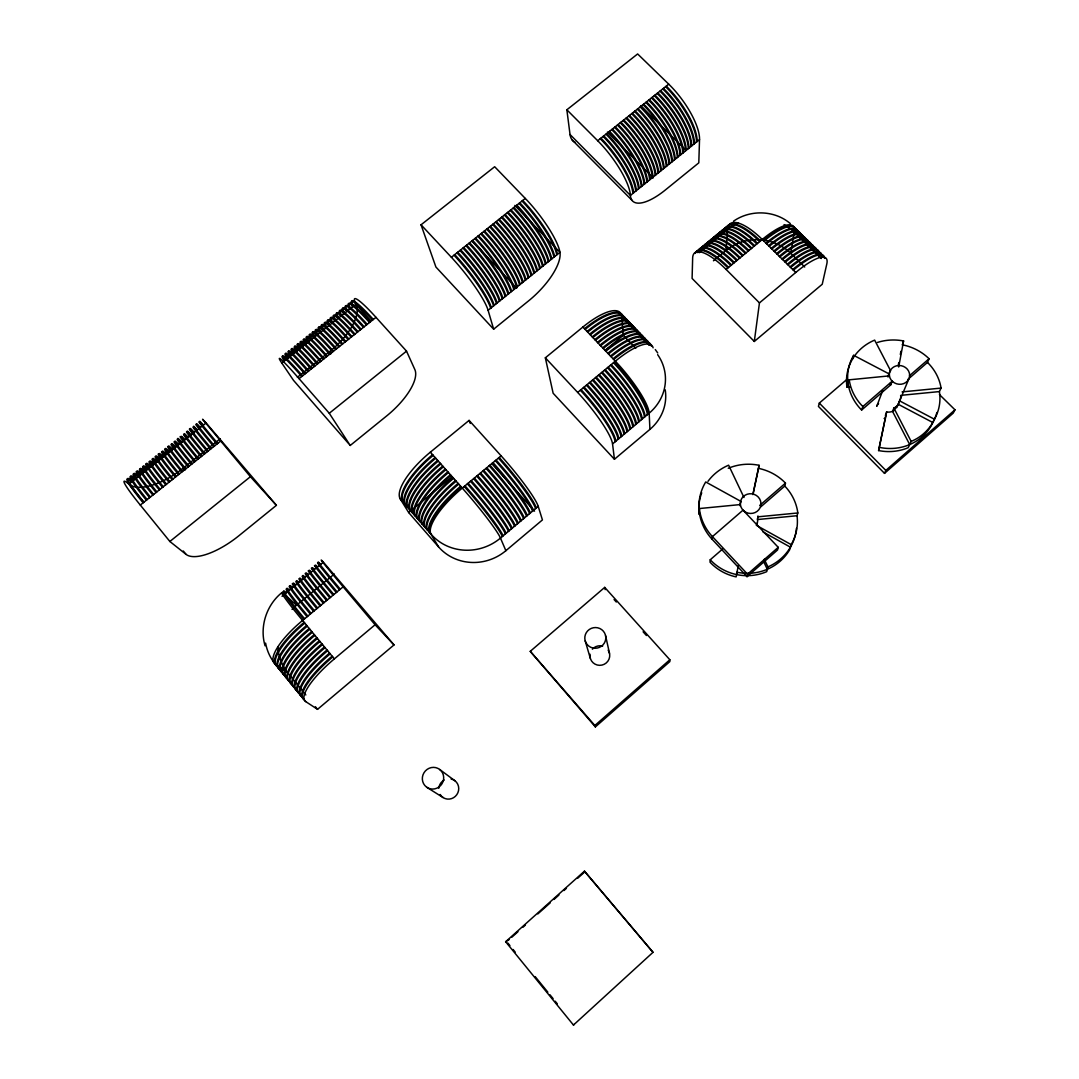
<?xml version="1.0" encoding="UTF-8"?>
<svg xmlns="http://www.w3.org/2000/svg" width="1079" height="1079" viewBox="0 0 1079 1079"><rect width="100%" height="100%" fill="white"/><g stroke="black" fill="none" stroke-linecap="round" stroke-linejoin="round"><path stroke-width="1.5" d="M699.529 139.569L698.801 162.848L665.406 189.931A47.112 17.237 -46.9 0 1 630.419 195.393L570.036 134.524L566.853 109.788L637.635 53.95L668.737 84.162A46.505 16.077 53.7 0 1 699.529 139.569L630.419 195.393A46.936 13.555 52.9 0 0 597.712 140.742L566.853 109.788M740.383 504.567L699.381 508.546L699.044 514.265A51.01 48.676 8.9 0 1 701.714 492.82M713.448 260.794L726.005 250.422L727.597 229.328A47.476 43.147 2.4 0 1 738.373 222.679M722.795 548.874L710.238 559.758L710.009 562.172A48.447 46.424 9.8 0 0 736.148 576.887L736.944 572.207A49.068 46.977 9.5 0 0 789.68 549.697L791.177 544.612A49.701 47.53 9.3 0 0 797.03 515.735L797.826 512.97A50.012 47.813 9.2 0 0 784.77 486.063L785.485 483.109A50.335 48.096 9.1 0 0 758.51 468.367L759.063 465.292A50.673 48.38 9 0 0 728.271 468.286M747.046 576.658L747.531 574.176L712.423 536.614L743.026 510.151L778.242 547.336L777.541 549.993L747.046 576.658L712.167 539.325L712.423 536.614A51.684 49.27 8.7 0 1 699.381 508.546M754.302 341.463L759.454 302.889L795.736 272.501A48.555 12.287 -45.4 0 1 826.797 263.977L822.238 284.249L754.302 341.463L692.098 278.436L692.651 258.11A47.651 14.62 50.9 0 1 726.086 269.426L759.454 302.889M804.705 267.012L790.691 253.228L794.252 232.174A47.476 43.147 2.4 0 0 784.055 224.607M794.023 233.523L794.252 232.174A48.177 13.582 -45.7 0 0 762.246 239.457L726.086 269.426M898.173 365.808L898.78 362.571M900.318 354.478L900.925 351.241M898.686 367.008L903.595 340.964A50.039 46.033 13.4 0 0 877.443 342.448M936.896 412.488A48.784 45.008 13.7 0 1 911.175 441.432L908.221 447.691A48.177 44.509 13.9 0 1 878.603 450.563L886.614 411.922A9.698 8.956 13.8 0 0 894.235 410.411M878.603 450.563L886.614 411.922M757.944 515.964A10.008 9.563 9.2 0 1 758.092 516.814L757.552 519.538L797.03 515.735M752.859 494.614L759.063 465.292M753.034 494.276L758.51 468.367M736.539 574.567L738.306 565.747M796.437 528.359A49.378 47.247 9.4 0 1 767.911 566.893L766.71 571.668A48.757 46.694 9.7 0 1 710.238 559.758M847.312 379.053L819.312 403.101L818.421 406.405L884.51 473.357L953.243 413.095L954.969 409.804L939.431 394.55M852.491 359.105L853.637 355.328L889.096 373.9A10.143 9.306 13.2 0 0 888.004 377.043M850.265 386.754L846.948 387.078L849.213 379.821L889.42 375.87M861.622 410.047L862.863 406.554L892.185 381.197L890.768 384.839L861.622 410.047A50.7 46.572 13.2 0 1 853.637 355.328M876.903 405.906L882.662 390.665M888.435 375.411L890.162 370.839M902.624 343.5L903.595 340.964M899.252 401.226A9.751 8.996 13.7 0 1 893.898 408.024L892.522 411.342L909.691 444.575M895.462 408.698L896.379 406.473M896.811 407.619L908.828 378.945M907.952 379.349L927.481 362.423L929.086 358.741A49.715 45.777 13.5 0 0 902.138 344.767M884.51 473.357L885.832 470.417L954.969 409.804M879.884 447.475A48.474 44.765 13.8 0 0 931.177 425.76L934.427 419.218A49.094 45.264 13.6 0 0 939.391 391.583L941.077 388.089A49.405 45.52 13.5 0 0 927.481 362.423M573.462 1025.05L653.011 952.312L584.454 871.171L505.646 941.738L573.462 1025.05L574.149 1024.484M281.781 592.695C266.419 605.103 259.392 626.805 265.07 645.795M509.261 939.512L505.646 941.738M511.743 937.287L517.96 931.73M522.924 927.279L525.406 925.054M537.828 913.926L550.263 902.799M553.986 899.468L558.949 895.017M563.926 890.566L566.408 888.341M577.589 878.319L585.047 871.643M595.365 726.909L594.853 725.493L669.843 659.755L604.712 587.381L530.248 651.338L595.365 726.909L669.87 661.562L669.843 659.755M747.531 574.176L778.242 547.336M759.724 505.417L785.485 483.109M909.435 375.762L929.086 358.741M760.601 506.995L784.77 486.063M265.596 643.097A51.239 47.975 -40.7 0 0 275.078 663.895L305.748 701.62L317.536 709.335L394.01 644.918L323.363 562.172L284.343 594.3A51.239 47.975 -40.7 0 0 282.037 596.309M505.876 550.695L542.427 519.916L538.219 506.375A49.094 5.8 50.1 0 0 501.142 455.864L469.095 420.392L430.359 452.168A48.973 16.333 -41.1 0 0 400.228 498.876L408.685 512.579L438.587 546.918A47.867 45.453 -23.3 0 0 505.876 550.695L500.467 538.07A49.351 4.222 50 0 0 462.271 488.086L430.359 452.168M649.329 345.24L621.706 316.511A47.989 15.699 -43.8 0 0 582.889 327.031L545.34 357.823L553.136 393.242L614.437 459.263L649.922 429.375A46.788 43.848 -6.3 0 0 665.217 389.789M500.467 538.07L538.219 506.375M614.437 459.263L612.548 443.928L649.167 413.176A48.245 45.048 -6.2 0 0 657.65 354.654M305.748 701.62A51.752 13.852 -39.2 0 1 334.355 658.891L375.087 624.768L394.01 644.918M323.363 562.172A50.12 0.715 49.6 0 0 343.135 586.828L302.565 620.452A51.333 15.308 -38.8 0 0 275.078 663.895L287.742 672.743L305.829 694.957M501.142 455.864L462.271 488.086A49.364 14.958 -41.3 0 0 431.034 534.199L438.587 546.918M612.548 443.928A48.609 8.861 50.4 0 0 577.683 392.432L615.354 361.195A48.366 14.364 -43.7 0 1 653.105 347.829M292.058 609.406A49.607 46.572 -41.3 0 1 296.55 605.225L334.301 574.041M408.685 512.579L452.182 476.635M605.09 350.311L623.284 335.286L621.706 316.511M699.219 252.688L727.597 229.328A47.409 15.996 51 0 1 762.246 239.457L795.736 272.501M276.413 505.323L238.945 535.697A50.133 19.368 -37.5 0 1 185.993 554.323L169.862 541.483L140.297 505.066A49.823 3.857 48.8 0 1 128.927 484.147L206.116 422.968L276.413 505.323L250.409 476.702L202.542 419.232L206.116 422.968M350.23 445.465L386.606 415.981A48.204 18.95 -40.8 0 0 414.822 369.504L406.527 351.147L375.991 317.347A48.312 5.368 50.9 0 0 355.962 304.211L281.781 363.003L293.515 380.361L350.23 445.465L329.27 413.27L299.045 378.635A48.798 2.414 50.2 0 0 281.781 363.003M493.642 329.189L528.656 300.812A47.26 18.222 -44.1 0 0 559.961 252.297A47.382 10.938 52.2 0 0 525.284 198.428L494.668 166.732L421.039 224.81L435.903 267.012L493.642 329.189L488.099 310.32A47.84 8.214 51.5 0 0 451.386 257.288L421.039 224.81M488.099 310.32L559.961 252.297L514.858 205.401M169.862 541.483L250.409 476.702M329.27 413.27L406.527 351.147M143.035 501.479L128.927 484.147A49.378 21.85 -36.5 0 0 183.093 468.273L220.264 438.681M297.386 377.286L329.621 351.619A47.476 21.405 -40.5 0 0 355.962 304.211L370.502 320.342M140.297 505.066L220.494 441.19M299.045 378.635L375.991 317.347M451.386 257.288L525.284 198.428M597.712 140.742L668.737 84.162M733.518 221.182C750.323 209.434 774.641 210.135 790.314 223.569M653.011 952.312L584.454 871.171M902.084 391.906L941.077 388.089M902.26 395.211L939.391 391.583M758.092 516.814L797.826 512.97M934.427 419.218L899.616 400.875A9.819 9.05 13.6 0 0 900.655 395.373M898.214 404.274L932.795 422.509M741.206 501.56L705.72 481.962A51.347 48.973 8.8 0 0 712.167 539.325M791.177 544.612L756.339 525.298A9.94 9.509 9.3 0 0 757.404 518.702M763.028 531.96L790.421 547.174M426.947 787.4L443.078 797.543M439.679 769.475A11.006 10.561 -56.4 0 1 436.928 788.169A11.006 10.561 -56.4 0 1 422.442 777.028A11.006 10.561 -56.4 0 1 439.679 769.475L454.933 780.764M296.55 605.225L284.343 594.3A50.389 2.428 49.5 0 0 302.565 620.452L334.355 658.891M794.252 232.174L820.66 257.975M640.899 105.904L685.799 150.075M607.437 132.07L653.308 177.86M572.207 140.027L632.119 200.451M819.312 403.101L885.832 470.417M623.284 335.286L635.774 348.328M582.889 327.031L615.354 361.195A48.366 10.345 50.5 0 1 649.167 413.176L649.207 414.228M472.454 241.224L516.733 288.174M545.34 357.823L577.683 392.432M491.754 463.592L534.55 511.149M614.072 599.546L616.311 602.028M643.097 631.795L646.442 635.518M329.621 351.619L331.388 353.602M400.228 498.876L431.034 534.199M530.248 651.338L594.853 725.493M343.135 586.828L375.087 624.768M183.093 468.273L184.819 470.35M315.405 706.718L317.536 709.335M507.831 943.033L509.935 945.622M513.091 949.493L515.196 952.083M535.197 976.643L547.835 992.167M549.939 994.757L553.095 998.628M555.199 1001.218L557.303 1003.807M183.282 550.991L185.993 554.323M655.277 349.556L657.731 352.954M890.634 370.812L874.651 340.114A50.362 46.303 13.3 0 0 846.948 387.078M893.898 408.024L911.175 441.432M743.997 497.527L728.622 465.184A51.01 48.676 8.9 0 0 707.959 481.355M764.296 559.273L767.911 566.893M763.73 561.727L767.304 569.294M469.095 420.392L470.282 423.44M585.209 640.913L590.348 658.392M605.548 635.585L609.514 653.348M604.712 587.381L605.144 589.633M649.167 413.176L649.922 429.375M890.768 384.839A10.143 9.306 13.2 0 1 889.635 383.504M862.863 406.554A51.023 46.842 13.2 0 1 849.213 379.821M886.156 415.348A9.63 8.902 13.8 0 1 885.293 415.213M885.481 418.639A9.576 8.848 13.9 0 1 884.133 418.477M876.782 406.19A9.576 8.848 13.9 0 1 878.549 403.573M739.897 505.714A10.264 9.792 8.8 0 1 740.787 502.342M757.08 523.099A9.873 9.455 9.4 0 1 756.972 524.785M608.165 650.165A9.913 9.765 -19.9 0 1 601.961 665.082A9.913 9.765 -19.9 0 1 590.051 654.238M592.371 649.207A9.913 9.765 -19.9 0 1 602.621 646.132M451.116 778.998A10.277 9.886 -58.4 0 1 456.781 794.71A10.277 9.886 -58.4 0 1 440.165 794.495M438.775 788.277A10.277 9.886 -58.4 0 1 444.184 780.05M340.303 589.174A50.147 0.823 49.6 0 1 320.652 564.411M339.494 589.835A50.147 0.863 49.6 0 1 319.87 565.045M337.08 591.845A50.16 0.971 49.6 0 1 317.536 566.974M336.27 592.519A50.173 0.998 49.6 0 1 316.767 567.608M333.843 594.529A50.187 1.106 49.6 0 1 314.421 569.537M333.033 595.203A50.187 1.133 49.6 0 1 313.652 570.171M330.606 597.213A50.2 1.241 49.6 0 1 311.318 572.099M329.796 597.887A50.214 1.268 49.6 0 1 310.536 572.733M327.369 599.897A50.227 1.376 49.6 0 1 308.189 574.662M326.559 600.571A50.227 1.403 49.6 0 1 307.421 575.309M324.118 602.581A50.241 1.511 49.6 0 1 305.074 577.238M323.309 603.255A50.254 1.551 49.6 0 1 304.291 577.872M320.881 605.279A50.268 1.645 49.6 0 1 301.945 579.801M320.058 605.953A50.268 1.686 49.6 0 1 301.176 580.448M317.631 607.963A50.295 1.78 49.6 0 1 298.829 582.377M316.821 608.637A50.295 1.821 49.6 0 1 298.047 583.024M314.38 610.66A50.308 1.929 49.5 0 1 295.7 584.953M313.557 611.334A50.322 1.956 49.5 0 1 294.918 585.6M311.116 613.358A50.335 2.064 49.5 0 1 292.571 587.529M310.307 614.032A50.335 2.091 49.5 0 1 291.789 588.176M307.866 616.055A50.349 2.198 49.5 0 1 289.428 590.105M307.056 616.729A50.362 2.239 49.5 0 1 288.646 590.752M304.602 618.766A50.376 2.333 49.5 0 1 286.299 592.695M303.792 619.44A50.376 2.374 49.5 0 1 285.517 593.342M287.742 672.743A49.607 46.572 -41.3 0 1 277.829 646.861M276.602 665.756A51.347 15.241 -38.8 0 1 304.143 622.354M277.209 666.512A51.36 15.2 -38.9 0 1 304.777 623.122M279.043 668.764A51.387 15.119 -38.9 0 1 306.665 625.415M279.65 669.506A51.387 15.093 -38.9 0 1 307.299 626.171M281.484 671.758A51.414 15.012 -38.9 0 1 309.201 628.464M282.091 672.514A51.428 14.971 -38.9 0 1 309.835 629.232M283.925 674.766A51.455 14.89 -38.9 0 1 311.723 631.525M284.532 675.521A51.455 14.863 -39 0 1 312.357 632.294M286.367 677.774A51.482 14.769 -39 0 1 314.259 634.6M286.987 678.529A51.495 14.742 -39 0 1 314.893 635.369M288.821 680.795A51.522 14.661 -39 0 1 316.808 637.662M289.428 681.55A51.522 14.634 -39 0 1 317.442 638.431M291.276 683.803A51.549 14.54 -39 0 1 319.344 640.737M291.883 684.558A51.563 14.513 -39.1 0 1 319.977 641.506M293.731 686.824A51.59 14.432 -39.1 0 1 321.893 643.812M294.338 687.593A51.59 14.405 -39.1 0 1 322.527 644.595M296.185 689.859A51.617 14.31 -39.1 0 1 324.442 646.901M296.806 690.614A51.63 14.283 -39.1 0 1 325.076 647.67M298.654 692.88A51.644 14.189 -39.1 0 1 326.991 649.99M299.274 693.649A51.657 14.162 -39.2 0 1 327.625 650.758M301.122 695.915A51.684 14.081 -39.2 0 1 329.554 653.078M301.742 696.683A51.698 14.04 -39.2 0 1 330.187 653.847M303.59 698.963A51.711 13.96 -39.2 0 1 332.103 656.18M304.211 699.718A51.725 13.933 -39.2 0 1 332.75 656.949M402.373 501.33A49 16.239 -41.2 0 1 432.585 454.664M402.993 502.032A49 16.212 -41.2 0 1 433.218 455.378M404.827 504.136A49.027 16.131 -41.2 0 1 435.12 457.523M405.434 504.837A49.041 16.104 -41.2 0 1 435.754 458.224M407.269 506.955A49.054 16.023 -41.2 0 1 437.656 460.382M407.889 507.656A49.068 15.996 -41.2 0 1 438.29 461.097M409.737 509.774A49.094 15.915 -41.2 0 1 440.192 463.242M410.344 510.475A49.094 15.888 -41.2 0 1 440.839 463.957M412.191 512.592A49.121 15.807 -41.2 0 1 442.741 466.101M412.798 513.294A49.135 15.78 -41.2 0 1 443.375 466.829M414.646 515.411A49.148 15.699 -41.2 0 1 445.29 468.974M415.267 516.113A49.162 15.672 -41.2 0 1 445.924 469.689M417.114 518.244A49.189 15.578 -41.2 0 1 447.839 471.847M417.735 518.945A49.189 15.551 -41.2 0 1 448.486 472.575M419.583 521.063A49.216 15.47 -41.2 0 1 450.402 474.733M420.203 521.777A49.229 15.443 -41.2 0 1 451.035 475.448M422.051 523.908A49.243 15.362 -41.2 0 1 452.964 477.606M422.671 524.61A49.256 15.335 -41.2 0 1 453.598 478.334M424.519 526.741A49.283 15.254 -41.3 0 1 455.527 480.492M425.139 527.456A49.283 15.227 -41.3 0 1 456.161 481.221M427.001 529.587A49.31 15.146 -41.3 0 1 458.089 483.379M427.621 530.288A49.324 15.106 -41.3 0 1 458.723 484.107M429.482 532.419A49.337 15.025 -41.3 0 1 460.652 486.278M430.103 533.134A49.351 14.998 -41.3 0 1 461.299 487.007M500.467 538.084A49.391 46.775 -22.9 0 1 431.02 534.186M464.213 486.467A49.337 4.303 50 0 1 502.369 536.479M464.995 485.82A49.337 4.343 50 0 1 503.124 535.845M467.342 483.878A49.324 4.437 50 0 1 505.39 533.93M468.124 483.23A49.31 4.464 50 0 1 506.159 533.296M470.457 481.288A49.297 4.559 50 0 1 508.425 531.394M471.24 480.654A49.297 4.586 50 0 1 509.18 530.747M473.587 478.712A49.283 4.694 50 0 1 511.459 528.845M474.355 478.064A49.27 4.721 50 0 1 512.215 528.211M476.702 476.122A49.256 4.815 50 0 1 514.481 526.309M477.471 475.488A49.256 4.842 50 0 1 515.236 525.675M479.804 473.546A49.243 4.936 50.1 0 1 517.502 523.76M480.587 472.899A49.229 4.977 50.1 0 1 518.257 523.126M482.92 470.97A49.216 5.071 50.1 0 1 520.523 521.224M483.702 470.323A49.216 5.098 50.1 0 1 521.278 520.591M486.022 468.394A49.202 5.193 50.1 0 1 523.544 518.689M486.804 467.746A49.189 5.22 50.1 0 1 524.286 518.055M489.138 465.818A49.175 5.314 50.1 0 1 526.552 516.167M489.906 465.17A49.175 5.355 50.1 0 1 527.307 515.533M492.24 463.242A49.162 5.449 50.1 0 1 529.56 513.631M493.009 462.608A49.148 5.476 50.1 0 1 530.315 512.997M495.328 460.679A49.135 5.57 50.1 0 1 532.581 511.109M496.111 460.032A49.135 5.597 50.1 0 1 533.323 510.475M498.431 458.116A49.121 5.692 50.1 0 1 535.589 508.573M499.199 457.469A49.108 5.732 50.1 0 1 536.33 507.953M580.327 390.234A48.582 8.969 50.4 0 1 615.124 441.77M581.082 389.6A48.582 8.996 50.4 0 1 615.866 441.149M583.361 387.725A48.568 9.091 50.4 0 1 618.065 439.301M584.117 387.091A48.568 9.118 50.4 0 1 618.806 438.681M586.383 385.216A48.555 9.212 50.4 0 1 621.005 436.833M587.138 384.596A48.542 9.239 50.4 0 1 621.747 436.213M589.404 382.708A48.528 9.333 50.4 0 1 623.945 434.365M590.159 382.087A48.528 9.36 50.4 0 1 624.674 433.745M592.425 380.213A48.515 9.455 50.4 0 1 626.872 431.897M593.18 379.592A48.501 9.482 50.4 0 1 627.614 431.29M595.433 377.717A48.488 9.563 50.4 0 1 629.812 429.442M596.188 377.084A48.488 9.603 50.4 0 1 630.541 428.822M598.454 375.209A48.474 9.684 50.4 0 1 632.739 426.974M599.209 374.588A48.461 9.711 50.4 0 1 633.467 426.367M601.462 372.714A48.447 9.805 50.4 0 1 635.666 424.519M602.217 372.093A48.447 9.832 50.4 0 1 636.394 423.912M604.469 370.218A48.434 9.927 50.5 0 1 638.579 422.064M605.225 369.598A48.434 9.954 50.5 0 1 639.308 421.457M607.477 367.737A48.407 10.035 50.5 0 1 641.506 419.61M608.232 367.103A48.407 10.075 50.5 0 1 642.234 419.003M610.485 365.241A48.393 10.156 50.5 0 1 644.419 417.155M611.227 364.621A48.393 10.183 50.5 0 1 645.148 416.548M613.479 362.76A48.38 10.277 50.5 0 1 647.346 414.714M614.234 362.139A48.366 10.304 50.5 0 1 648.074 414.093M613.722 359.482A48.353 14.432 -43.7 0 1 651.514 346.17M613.061 358.794A48.339 14.459 -43.7 0 1 650.866 345.509M611.105 356.731A48.312 14.54 -43.7 0 1 649.18 345.078M610.458 356.043A48.312 14.566 -43.7 0 1 648.533 344.417M608.489 353.979A48.285 14.647 -43.7 0 1 646.631 342.434M607.841 353.292A48.285 14.674 -43.7 0 1 645.997 341.773M605.885 351.228A48.258 14.755 -43.7 0 1 644.096 339.791M605.238 350.554A48.245 14.782 -43.7 0 1 643.462 339.13M603.282 348.49A48.231 14.863 -43.7 0 1 641.56 337.161M602.635 347.802A48.218 14.89 -43.7 0 1 640.926 336.5M600.679 345.752A48.191 14.971 -43.7 0 1 639.024 334.517M600.032 345.078A48.191 14.998 -43.7 0 1 638.404 333.87M598.076 343.028A48.164 15.079 -43.7 0 1 636.502 331.9M597.429 342.34A48.164 15.106 -43.7 0 1 635.868 331.24M595.487 340.29A48.137 15.187 -43.8 0 1 633.98 329.27M594.839 339.615A48.123 15.214 -43.8 0 1 633.346 328.609M592.897 337.565A48.11 15.281 -43.8 0 1 631.458 326.64M592.25 336.877A48.096 15.308 -43.8 0 1 630.824 325.993M590.307 334.841A48.083 15.389 -43.8 0 1 628.936 324.024M589.66 334.153A48.069 15.416 -43.8 0 1 628.302 323.376M587.718 332.116A48.042 15.497 -43.8 0 1 626.427 321.407M587.084 331.442A48.042 15.524 -43.8 0 1 625.793 320.76M585.142 329.405A48.015 15.605 -43.8 0 1 623.905 318.804M584.494 328.731A48.015 15.632 -43.8 0 1 623.284 318.143M793.375 270.168A48.528 12.382 -45.4 0 1 824.761 258.394M792.701 269.507A48.515 12.408 -45.4 0 1 824.1 257.746M790.678 267.511A48.488 12.489 -45.4 0 1 822.144 257.409M790.003 266.85A48.488 12.516 -45.4 0 1 821.227 258.542M787.98 264.854A48.461 12.597 -45.5 0 1 819.271 256.627M787.306 264.193A48.461 12.611 -45.5 0 1 818.61 255.979M785.296 262.21A48.434 12.692 -45.5 0 1 816.655 254.064M784.622 261.536A48.434 12.719 -45.5 0 1 815.994 253.43M782.612 259.553A48.407 12.8 -45.5 0 1 814.038 251.515M781.938 258.893A48.393 12.827 -45.5 0 1 813.391 250.881M779.928 256.91A48.38 12.908 -45.6 0 1 811.435 248.966M779.254 256.249A48.366 12.935 -45.6 0 1 810.788 248.332M777.244 254.266A48.339 13.002 -45.6 0 1 808.832 246.43M776.583 253.605A48.339 13.029 -45.6 0 1 808.184 245.796M774.574 251.623A48.312 13.11 -45.6 0 1 806.229 243.881M773.899 250.962A48.312 13.137 -45.6 0 1 805.581 243.247M771.903 248.993A48.285 13.218 -45.6 0 1 803.639 241.345M771.229 248.332A48.285 13.245 -45.6 0 1 802.992 240.711M769.233 246.349A48.258 13.312 -45.7 0 1 801.05 238.81M768.572 245.688A48.245 13.339 -45.7 0 1 800.402 238.176M766.562 243.719A48.231 13.42 -45.7 0 1 798.46 236.274M765.901 243.072A48.218 13.447 -45.7 0 1 797.813 235.64M763.905 241.089A48.204 13.528 -45.7 0 1 795.87 233.752M763.244 240.442A48.191 13.555 -45.7 0 1 795.223 233.118M726.005 250.422A46.06 42.041 2.6 0 1 790.691 253.228M725.857 230.771A47.422 15.929 51 0 1 760.439 240.941M725.155 231.338A47.436 15.902 51 0 1 759.724 241.548M723.065 233.064A47.449 15.821 51 0 1 757.566 243.341M722.377 233.63A47.449 15.794 51 0 1 756.838 243.935M720.286 235.357A47.463 15.713 51 0 1 754.68 245.729M719.585 235.923A47.463 15.686 51 0 1 753.965 246.322M717.495 237.65A47.476 15.605 51 0 1 751.793 248.116M716.793 238.23A47.489 15.578 51 0 1 751.078 248.709M714.703 239.943A47.503 15.497 51 0 1 748.907 250.503M714.001 240.523A47.503 15.47 51 0 1 748.179 251.11M711.911 242.249A47.516 15.376 51 0 1 746.021 252.904M711.209 242.829A47.53 15.349 51 0 1 745.292 253.498M709.119 244.555A47.543 15.268 50.9 0 1 743.121 255.305M708.417 245.122A47.543 15.241 50.9 0 1 742.406 255.898M706.313 246.848A47.557 15.16 50.9 0 1 740.234 257.706M705.612 247.428A47.557 15.133 50.9 0 1 739.506 258.299M703.521 249.155A47.57 15.052 50.9 0 1 737.335 260.106M702.82 249.735A47.584 15.025 50.9 0 1 736.606 260.7M700.716 251.461A47.597 14.944 50.9 0 1 734.435 262.507M700.015 252.041A47.597 14.917 50.9 0 1 733.707 263.114M698.1 252A47.611 14.836 50.9 0 1 731.535 264.908M697.398 252.58A47.611 14.809 50.9 0 1 730.807 265.515M695.753 252.769A47.638 14.728 50.9 0 1 728.622 267.322M695.051 253.363A47.638 14.701 50.9 0 1 727.893 267.916M666.282 86.131A46.518 15.983 53.7 0 1 697.142 141.497M665.568 86.684A46.532 15.956 53.7 0 1 696.454 142.05M663.464 88.37A46.545 15.888 53.6 0 1 694.39 143.723M662.762 88.937A46.545 15.861 53.6 0 1 693.716 144.276M660.645 90.623A46.559 15.794 53.6 0 1 691.652 145.935M659.943 91.175A46.559 15.767 53.6 0 1 690.965 146.488M657.826 92.861A46.572 15.686 53.6 0 1 688.915 148.147M657.111 93.428A46.572 15.659 53.6 0 1 688.227 148.7M654.993 95.114A46.586 15.592 53.5 0 1 686.163 150.372M654.292 95.68A46.599 15.565 53.5 0 1 685.475 150.925M652.175 97.366A46.613 15.484 53.5 0 1 683.412 152.584M651.473 97.919A46.613 15.47 53.5 0 1 682.724 153.151M649.342 99.619A46.626 15.389 53.5 0 1 680.66 154.81M648.641 100.172A46.626 15.362 53.5 0 1 679.972 155.363M646.523 101.871A46.64 15.295 53.5 0 1 677.909 157.035M645.808 102.438A46.64 15.268 53.4 0 1 677.221 157.588M643.691 104.123A46.653 15.187 53.4 0 1 675.144 159.26M642.976 104.69A46.667 15.16 53.4 0 1 674.456 159.813M640.859 106.376A46.68 15.093 53.4 0 1 672.392 161.486M640.144 106.942A46.68 15.066 53.4 0 1 671.704 162.052M638.013 108.642A46.694 14.985 53.4 0 1 669.627 163.725M637.311 109.208A46.694 14.971 53.4 0 1 668.94 164.278M635.18 110.894A46.707 14.89 53.3 0 1 666.876 165.95M634.465 111.461A46.707 14.863 53.3 0 1 666.175 166.503M600.234 138.732A46.923 13.649 53 0 1 632.86 193.411M600.949 138.166A46.91 13.676 53 0 1 633.562 192.858M603.094 136.453A46.896 13.744 53 0 1 635.652 191.172M603.808 135.887A46.896 13.771 53 0 1 636.34 190.605M605.953 134.174A46.883 13.852 53 0 1 638.431 188.919M606.668 133.607A46.883 13.879 53 0 1 639.132 188.353M608.812 131.894A46.869 13.96 53 0 1 641.223 186.667M609.527 131.328A46.869 13.973 53.1 0 1 641.911 186.101M611.672 129.615A46.856 14.054 53.1 0 1 644.001 184.415M612.386 129.048A46.842 14.081 53.1 0 1 644.689 183.862M614.531 127.335A46.829 14.162 53.1 0 1 646.78 182.176M615.246 126.769A46.829 14.189 53.1 0 1 647.481 181.609M617.39 125.07A46.815 14.256 53.1 0 1 649.558 179.937M618.105 124.503A46.815 14.283 53.1 0 1 650.246 179.37M620.236 122.79A46.802 14.364 53.2 0 1 652.336 177.684M620.951 122.224A46.788 14.391 53.2 0 1 653.024 177.131M623.096 120.524A46.788 14.459 53.2 0 1 655.101 175.445M623.797 119.958A46.775 14.486 53.2 0 1 655.803 174.892M625.941 118.258A46.761 14.566 53.2 0 1 657.88 173.206M626.656 117.692A46.761 14.593 53.2 0 1 658.568 172.653M628.787 115.992A46.748 14.661 53.3 0 1 660.645 170.981M629.489 115.426A46.748 14.688 53.3 0 1 661.333 170.415M631.633 113.727A46.734 14.769 53.3 0 1 663.41 168.742M632.334 113.16A46.721 14.796 53.3 0 1 664.111 168.176M575.255 142.374A46.437 19.489 -47.7 0 1 570.036 134.524M516.126 205.725A47.436 10.601 52.1 0 1 551.045 259.486M460.706 249.869A47.773 8.565 51.6 0 1 497.163 303.01M490.365 226.239A47.597 9.657 51.9 0 1 525.999 279.717M489.623 226.833A47.597 9.63 51.9 0 1 525.284 280.297M493.319 223.892A47.57 9.765 51.9 0 1 528.872 277.397M492.577 224.472A47.584 9.738 51.9 0 1 528.157 277.977M496.273 221.532A47.557 9.873 52 0 1 531.745 275.078M495.531 222.126A47.557 9.846 51.9 0 1 531.03 275.658M499.213 219.185A47.543 9.981 52 0 1 534.604 272.771M498.485 219.779A47.543 9.954 52 0 1 533.889 273.351M502.167 216.839A47.516 10.089 52 0 1 537.477 270.451M501.425 217.432A47.53 10.062 52 0 1 536.762 271.031M505.107 214.505A47.503 10.197 52 0 1 540.336 268.145M504.365 215.085A47.503 10.17 52 0 1 539.621 268.725M508.047 212.158A47.489 10.304 52.1 0 1 543.196 265.839M507.319 212.738A47.489 10.277 52.1 0 1 542.481 266.405M510.987 209.812A47.463 10.412 52.1 0 1 546.055 263.519M510.259 210.405A47.476 10.385 52.1 0 1 545.34 264.099M513.928 207.478A47.449 10.52 52.1 0 1 548.914 261.212M513.186 208.058A47.449 10.493 52.1 0 1 548.199 261.792M516.854 205.145A47.436 10.628 52.1 0 1 551.76 258.92M519.795 202.798A47.409 10.736 52.2 0 1 554.619 256.613M519.053 203.392A47.422 10.709 52.2 0 1 553.905 257.193M522.722 200.465A47.395 10.844 52.2 0 1 557.465 254.307M521.993 201.058A47.395 10.817 52.2 0 1 556.751 254.887M486.669 229.18A47.611 9.522 51.9 0 1 522.411 282.617M487.411 228.6A47.611 9.549 51.9 0 1 523.126 282.037M483.716 231.54A47.638 9.414 51.8 0 1 519.538 284.95M484.458 230.946A47.624 9.441 51.8 0 1 520.253 284.357M480.748 233.9A47.651 9.306 51.8 0 1 516.652 287.27M481.49 233.307A47.651 9.333 51.8 0 1 517.367 286.69M477.795 236.261A47.665 9.198 51.8 0 1 513.779 289.59M478.523 235.667A47.665 9.225 51.8 0 1 514.494 289.01M474.827 238.621A47.692 9.077 51.8 0 1 510.893 291.923M475.569 238.027A47.692 9.104 51.8 0 1 511.608 291.343M471.86 240.981A47.705 8.969 51.7 0 1 508.007 294.257M472.602 240.388A47.705 8.996 51.7 0 1 508.722 293.677M468.879 243.355A47.732 8.861 51.7 0 1 505.12 296.59M469.621 242.762A47.719 8.888 51.7 0 1 505.835 296.01M465.912 245.715A47.746 8.753 51.7 0 1 502.221 298.923M466.654 245.122A47.746 8.78 51.7 0 1 502.949 298.343M462.931 248.089A47.759 8.645 51.6 0 1 499.334 301.257M463.687 247.496A47.759 8.672 51.7 0 1 500.063 300.677M459.964 250.463A47.786 8.524 51.6 0 1 496.434 303.59M456.983 252.837A47.8 8.416 51.6 0 1 493.548 305.937M457.725 252.243A47.8 8.443 51.6 0 1 494.263 305.344M454.003 255.21A47.813 8.308 51.6 0 1 490.648 308.27M454.745 254.617A47.813 8.335 51.6 0 1 491.363 307.69M346.764 311.494A48.366 5.004 50.8 0 1 366.455 324.927M291.128 355.584A48.73 2.792 50.3 0 1 308.742 370.893M320.908 331.995A48.542 3.979 50.6 0 1 339.629 346.292M320.166 332.575A48.542 3.952 50.6 0 1 338.86 346.912M323.862 329.635A48.515 4.1 50.6 0 1 342.704 343.85M323.12 330.228A48.528 4.073 50.6 0 1 341.935 344.457M326.829 327.288A48.501 4.222 50.6 0 1 345.779 341.396M326.087 327.881A48.501 4.195 50.6 0 1 345.01 342.016M329.783 324.941A48.488 4.343 50.6 0 1 348.854 338.954M329.055 325.534A48.488 4.303 50.6 0 1 348.085 339.561M332.75 322.608A48.461 4.451 50.7 0 1 351.916 336.513M332.008 323.187A48.461 4.424 50.7 0 1 351.147 337.12M335.704 320.261A48.447 4.572 50.7 0 1 354.978 334.072M334.962 320.841A48.447 4.545 50.7 0 1 354.222 334.679M338.658 317.914A48.42 4.694 50.7 0 1 358.039 331.631M337.916 318.507A48.434 4.653 50.7 0 1 357.284 332.238M341.611 315.581A48.407 4.802 50.8 0 1 361.101 329.189M340.87 316.16A48.407 4.775 50.7 0 1 360.346 329.796M344.552 313.247A48.38 4.923 50.8 0 1 364.162 326.762M343.81 313.827A48.393 4.896 50.8 0 1 363.394 327.369M347.505 310.914A48.366 5.044 50.8 0 1 367.211 324.32M350.446 308.581A48.339 5.152 50.8 0 1 370.272 321.893M349.704 309.16A48.353 5.125 50.8 0 1 369.504 322.5M353.386 306.247A48.326 5.274 50.9 0 1 373.321 319.465M352.644 306.827A48.326 5.247 50.8 0 1 372.552 320.072M317.199 334.935A48.568 3.83 50.5 0 1 335.785 349.367M317.941 334.342A48.555 3.871 50.5 0 1 336.554 348.746M314.218 337.282A48.582 3.723 50.5 0 1 332.71 351.808M314.96 336.688A48.582 3.75 50.5 0 1 333.478 351.201M311.251 339.642A48.609 3.601 50.5 0 1 329.621 354.276M311.993 339.049A48.595 3.628 50.5 0 1 330.39 353.656M308.284 342.003A48.622 3.48 50.5 0 1 326.532 356.731M309.026 341.409A48.622 3.507 50.5 0 1 327.301 356.11M305.303 344.349A48.636 3.358 50.4 0 1 323.444 359.186M306.045 343.769A48.636 3.385 50.4 0 1 324.213 358.579M302.322 346.723A48.663 3.237 50.4 0 1 320.355 361.654M303.064 346.13A48.663 3.277 50.4 0 1 321.124 361.033M299.342 349.083A48.676 3.129 50.4 0 1 317.266 364.109M300.083 348.49A48.676 3.156 50.4 0 1 318.035 363.502M296.361 351.444A48.703 3.008 50.3 0 1 314.164 366.577M297.103 350.85A48.703 3.035 50.4 0 1 314.947 365.956M293.367 353.818A48.717 2.886 50.3 0 1 311.062 369.045M294.122 353.224A48.717 2.913 50.3 0 1 311.844 368.425M290.386 356.178A48.744 2.765 50.3 0 1 307.974 371.513M287.392 358.552A48.757 2.644 50.3 0 1 304.858 373.995M288.133 357.958A48.757 2.671 50.3 0 1 305.64 373.374M284.397 360.925A48.784 2.522 50.2 0 1 301.756 376.463M285.153 360.332A48.771 2.549 50.2 0 1 302.538 375.843M217.715 443.402A49.324 0.769 49.5 0 1 203.445 425.086M216.919 444.035A49.324 0.796 49.5 0 1 202.677 425.692M214.532 445.937A49.337 0.89 49.5 0 1 200.384 427.513M213.736 446.571A49.351 0.917 49.5 0 1 199.615 428.12M211.349 448.473A49.364 1.012 49.5 0 1 197.322 429.941M210.553 449.107A49.364 1.052 49.5 0 1 196.553 430.548M208.166 451.009A49.378 1.146 49.4 0 1 194.26 432.369M207.37 451.642A49.391 1.173 49.4 0 1 193.492 432.976M204.983 453.544A49.405 1.268 49.4 0 1 191.185 434.797M204.187 454.178A49.405 1.295 49.4 0 1 190.417 435.417M201.8 456.08A49.432 1.389 49.4 0 1 188.124 437.238M201.004 456.714A49.432 1.43 49.4 0 1 187.355 437.845M198.603 458.615A49.445 1.524 49.4 0 1 185.048 439.666M197.808 459.263A49.445 1.551 49.3 0 1 184.28 440.286M195.407 461.165A49.472 1.645 49.3 0 1 181.973 442.107M194.611 461.799A49.472 1.686 49.3 0 1 181.205 442.714M192.21 463.714A49.486 1.78 49.3 0 1 178.898 444.548M191.415 464.348A49.499 1.807 49.3 0 1 178.129 445.155M189.014 466.263A49.513 1.902 49.3 0 1 175.81 446.989M188.218 466.897A49.513 1.929 49.3 0 1 175.041 447.596M185.817 468.812A49.526 2.037 49.2 0 1 172.734 449.43M185.008 469.446A49.54 2.064 49.2 0 1 171.966 450.037M182.607 471.361A49.553 2.158 49.2 0 1 169.646 451.872M181.811 471.995A49.553 2.185 49.2 0 1 168.877 452.492M143.129 502.801A49.809 3.736 48.9 0 1 131.665 481.989M143.939 502.167A49.809 3.709 48.9 0 1 132.434 481.369M146.366 500.224A49.782 3.615 48.9 0 1 134.781 479.521M147.176 499.577A49.782 3.574 48.9 0 1 135.549 478.901M149.603 497.648A49.769 3.48 48.9 0 1 137.883 477.053M150.413 497.001A49.755 3.453 48.9 0 1 138.665 476.432M152.84 495.072A49.742 3.345 48.9 0 1 140.998 474.585M153.65 494.438A49.742 3.318 49 0 1 141.781 473.964M156.064 492.496A49.728 3.224 49 0 1 144.1 472.116M156.873 491.862A49.715 3.183 49 0 1 144.883 471.51M159.301 489.933A49.701 3.089 49 0 1 147.216 469.662M160.097 489.286A49.701 3.062 49 0 1 147.985 469.041M162.524 487.371A49.688 2.967 49 0 1 150.318 467.194M163.32 486.723A49.674 2.927 49 0 1 151.087 466.587M165.734 484.795A49.661 2.832 49.1 0 1 153.407 464.739M166.544 484.161A49.661 2.805 49.1 0 1 154.189 464.132M168.958 482.232A49.634 2.697 49.1 0 1 156.509 462.284M169.767 481.598A49.634 2.671 49.1 0 1 157.291 461.677M172.168 479.669A49.621 2.576 49.1 0 1 159.611 459.829M172.977 479.036A49.621 2.549 49.1 0 1 160.38 459.222M175.391 477.12A49.594 2.441 49.1 0 1 162.7 457.388M176.187 476.473A49.594 2.414 49.2 0 1 163.468 456.768M178.601 474.558A49.58 2.32 49.2 0 1 165.788 454.933M179.397 473.924A49.567 2.293 49.2 0 1 166.557 454.326M892.562 381.534A10.21 9.36 13.2 0 0 909.395 377.367A10.21 9.36 13.2 0 0 896.514 365.808A10.21 9.36 13.2 0 0 892.562 381.534M743.944 511.014A10.331 9.859 8.7 0 0 760.789 505.525A10.331 9.859 8.7 0 0 747.194 494.249A10.331 9.859 8.7 0 0 743.944 511.014M592.843 647.993A10.52 10.331 -18.3 0 0 605.373 634.87A10.52 10.331 -18.3 0 0 587.677 630.864A10.52 10.331 -18.3 0 0 592.843 647.993"/></g></svg>
